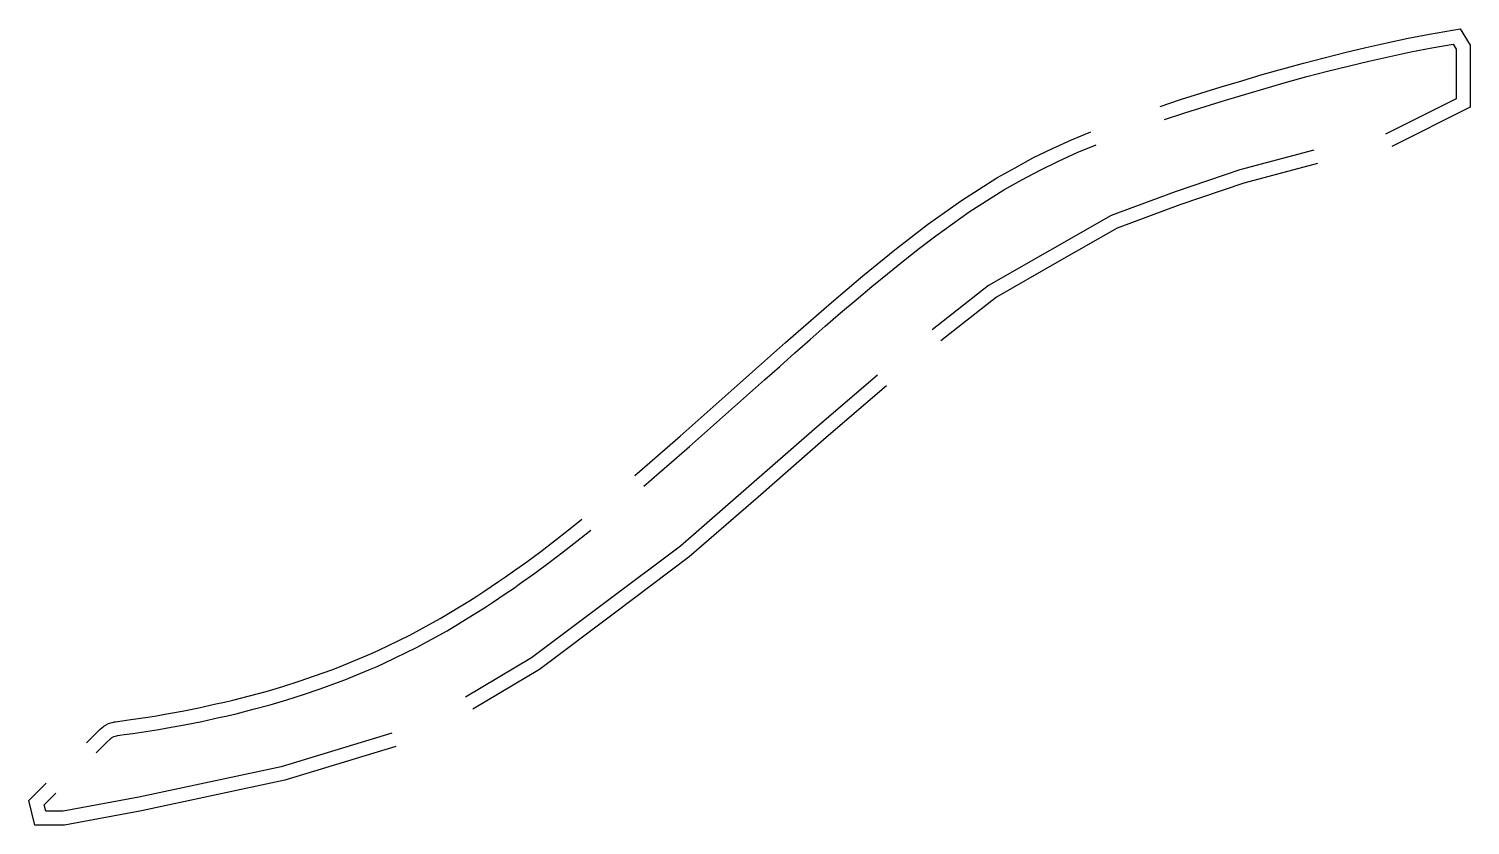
# Model space of a CAD drawing. Header units: millimetres. Extents: x 23 to 642, y 16 to 358.
import ezdxf

# ---------------------------------------------------------------- set-up
doc = ezdxf.new("R2010")
doc.units = ezdxf.units.MM

msp = doc.modelspace()

# ---------------------------------------------------------------- linework, layer by layer
at = {"color": 1}
for points in [[(508.61, 324.54), (517.35, 327.46), (526.12, 330.24), (534.89, 332.99), (543.68, 335.6), (552.47, 338.2), (561.29, 340.68), (570.12, 343.12), (579.01, 345.46), (587.94, 347.73), (596.93, 349.89), (605.98, 351.93), (615.1, 353.87), (624.3, 355.58), (637.5, 357.9), (641.79, 350.86), (641.79, 346.45)], [(641.79, 346.45), (641.79, 324.15), (608.1, 307.28)], [(282.89, 165.89), (289.42, 171.51), (295.92, 177.16), (302.4, 182.84), (308.87, 188.54), (315.32, 194.27), (321.79, 200.01), (328.24, 205.76), (334.72, 211.52), (341.2, 217.29), (347.72, 223.05), (354.25, 228.81), (360.84, 234.55), (367.45, 240.29), (374.14, 245.98), (380.87, 251.66), (387.7, 257.26), (394.57, 262.85), (401.58, 268.29), (408.65, 273.73), (415.91, 278.93), (423.23, 284.13), (430.81, 288.98), (438.44, 293.83), (446.35, 298.2), (454.27, 302.54), (462.42, 306.39), (470.56, 310.19), (478.83, 313.57)], [(576.22, 300), (544.53, 291.52), (517.08, 282.19), (490.1, 272.19), (464.22, 257.4), (438.29, 242.6), (414.33, 223.78)], [(391.05, 204.45), (365.14, 182.25), (335.91, 156.58), (306.3, 130.86), (274.16, 106.71), (241.94, 82.5), (213.32, 65.46)], [(47.33, 50.89), (52.07, 55.63), (53.31, 56.87), (53.76, 57.29), (54.79, 58.12), (56.82, 59.24), (58.92, 59.84), (59.46, 59.92), (59.62, 59.95), (59.84, 59.98), (60.77, 60.12), (62.64, 60.39), (66.37, 60.94), (73.78, 62.03), (77.4, 62.61), (81.05, 63.27), (88.46, 64.62), (92.07, 65.27), (95.65, 66.04), (103.01, 67.65), (106.63, 68.44), (110.18, 69.29), (117.42, 71.17), (124.59, 73.05), (131.67, 75.23), (138.76, 77.4), (145.72, 79.84), (152.75, 82.37), (156.13, 83.62), (159.48, 85.01), (166.41, 87.91), (169.77, 89.31), (173.02, 90.82), (186.34, 97.28), (199.28, 104.34), (211.96, 112.05), (215.03, 113.99), (218.1, 116.04), (224.36, 120.23), (227.41, 122.26), (230.38, 124.4), (236.48, 128.8), (242.49, 133.21), (248.44, 137.78), (254.37, 142.34), (260.21, 147.05)], [(180.24, 49.3), (132.54, 34.87), (70.98, 21.71), (37.97, 15.54), (25.12, 15.54), (22.61, 26.17), (30, 33.56)]]:
    msp.add_lwpolyline(points, dxfattribs=at)
for points in [[(510.51, 318.85), (519.21, 321.76), (527.92, 324.52), (536.64, 327.25), (545.38, 329.85), (554.13, 332.43), (562.9, 334.9), (571.69, 337.33), (580.51, 339.65), (589.38, 341.9), (598.29, 344.05), (607.26, 346.07), (616.28, 347.98), (625.37, 349.68), (634.5, 351.29), (635.79, 349.17), (635.79, 346.45)], [(635.79, 346.45), (635.79, 327.85), (605.42, 312.64)], [(286.8, 161.34), (293.34, 166.97), (299.86, 172.64), (306.36, 178.33), (312.84, 184.05), (319.31, 189.78), (325.77, 195.53), (332.23, 201.28), (338.7, 207.04), (345.18, 212.8), (351.69, 218.55), (358.21, 224.3), (364.77, 230.03), (371.36, 235.74), (378.02, 241.4), (384.71, 247.05), (391.49, 252.61), (398.3, 258.15), (405.25, 263.54), (412.23, 268.91), (419.4, 274.05), (426.59, 279.16), (434.04, 283.92), (441.5, 288.67), (449.24, 292.94), (457, 297.19), (464.97, 300.96), (472.96, 304.69), (481.1, 308.02)], [(574.67, 305.79), (542.78, 297.26), (515.07, 287.84), (487.55, 277.64), (461.24, 262.61), (434.93, 247.59), (410.62, 228.5)], [(387.15, 209.01), (361.21, 186.78), (331.96, 161.1), (302.52, 135.53), (270.56, 111.51), (238.6, 87.49), (210.25, 70.61)], [(51.58, 46.65), (56.31, 51.38), (57.49, 52.57), (57.7, 52.76), (58.14, 53.11), (59.13, 53.66), (60.21, 53.97), (60.34, 53.99), (60.48, 54.01), (60.72, 54.04), (61.65, 54.18), (63.51, 54.46), (67.24, 55), (74.7, 56.1), (78.41, 56.7), (82.12, 57.37), (89.53, 58.71), (93.24, 59.38), (96.92, 60.18), (104.29, 61.79), (107.97, 62.59), (111.64, 63.47), (118.93, 65.37), (126.23, 67.28), (133.43, 69.49), (140.63, 71.7), (147.73, 74.18), (154.8, 76.73), (158.33, 78.03), (161.79, 79.48), (168.72, 82.37), (172.18, 83.82), (175.59, 85.4), (189.09, 91.95), (202.27, 99.14), (215.13, 106.95), (218.3, 108.96), (221.43, 111.05), (227.7, 115.24), (230.83, 117.33), (233.89, 119.54), (240.01, 123.95), (246.1, 128.42), (252.09, 133.02), (258.08, 137.63), (263.98, 142.38)], [(178.51, 55.05), (131.04, 40.69), (69.8, 27.59), (37.41, 21.54), (29.87, 21.54), (29.22, 24.29), (34.25, 29.32)]]:
    msp.add_lwpolyline(points)

doc.saveas('drawing.dxf')
